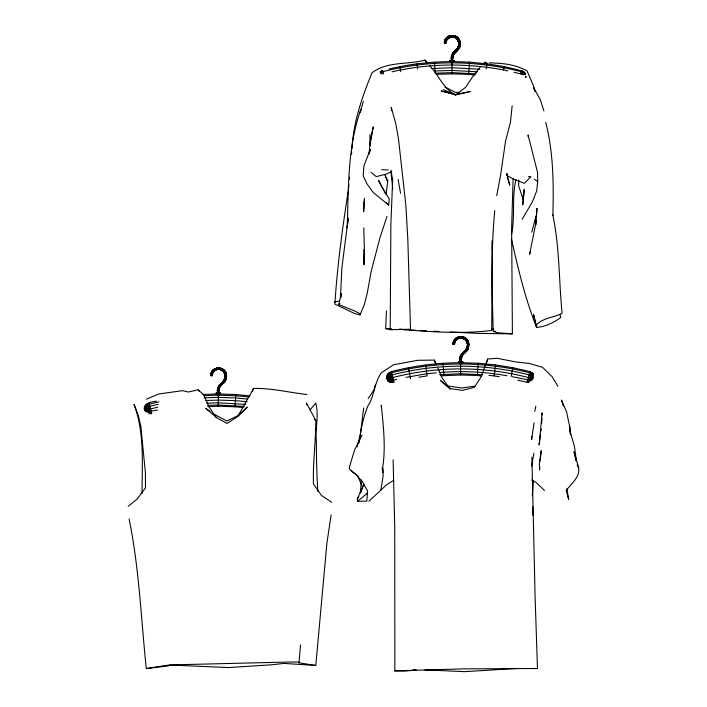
<?xml version="1.0" encoding="UTF-8"?>
<svg xmlns="http://www.w3.org/2000/svg" width="707" height="707" viewBox="0 0 707 707"><rect width="100%" height="100%" fill="white"/><g stroke="black" fill="none" stroke-linecap="round" stroke-linejoin="round"><path stroke-width="1.06" d="M391.713 110.513L391.183 107.278L395.655 123.168L398.474 138.687L405.889 205.702L407.824 239.328L410.511 329.259L390.202 329.709L390.883 223.686L392.738 178.261M492.196 250.163L492.249 240.733L491.727 330.461C461.079 334.164 430.165 331.777 399.517 329.312M217.694 390.017C219.4 384.679 227.424 382.717 225.356 375.664C227.088 365.342 209.899 365.643 210.713 375.585L212.038 375.735C211.278 364.061 229.333 367.074 226.293 377.777C226.152 384.767 215.379 385.253 217.694 392.889M369.973 134.524L369.885 145.492L369.001 154.179M459.303 45.283C457.235 50.851 449.201 53.352 451.42 60.493C450.545 52.68 463.359 49.517 458.056 40.423L459.356 39.786C457.641 36.888 453.779 35.748 450.598 36.26L446.426 40.423L445.136 39.786L448.804 36.243L454.035 35.65L456.74 37.657L459.25 41.616C461.936 49.207 450.836 50.674 451.676 57.638C453.461 52.291 460.964 50.073 459.082 43.277C460.752 32.946 443.749 33.256 444.341 43.18L445.764 43.348C444.836 33.167 460.557 33.529 460.16 43.251C461.141 49.649 454.592 52.009 451.561 56.003L451.676 60.493M460.319 361.622C458.852 354.074 470.137 352.333 467.725 344.397C469.395 334.075 452.392 334.384 452.984 344.309L454.407 344.477C453.47 334.296 469.201 334.65 468.803 344.371C470.031 351.397 461.68 353.253 460.063 358.749C459.55 351.812 470.491 350.301 467.893 342.745L464.207 337.601L462.678 336.779L459.099 336.779L455.935 338.22L453.779 340.915L455.069 341.543L454.309 344.459L454.99 339.669L457.411 337.283L458.039 338.573L454.751 341.384L453.691 344.389M216.731 368.047L220.31 368.047L221.839 368.868L225.524 374.003C227.044 381.683 215.935 384.573 219.029 392.889M445.048 43.268L446.108 40.264L449.396 37.453L448.768 36.154L445.224 39.831L444.438 43.198C444.986 30.71 464.349 35.447 459.532 47.095C455.458 50.312 451.349 54.527 452.754 60.493L453.47 52.822L454.018 51.929L458.33 49.631L459.621 47.122L458.251 46.689C459.161 43.136 458.949 38.54 455.679 36.243C458.896 37.542 460.301 42.022 459.921 45.381C458.772 52.026 448.998 54.006 452.038 62.49M462.678 336.779C468.538 337.805 471.012 346.527 466.107 350.106C463.332 352.307 459.771 354.728 459.965 358.749L461.397 358.811C460.142 353.102 466.443 351.114 467.946 346.412M306.626 404.952L306.458 402.91L315.746 420.55C315.888 441.742 312.724 462.802 313.475 483.968L321.499 495.492L331.645 502.253M390.202 329.709L391.925 329.232L385.713 328.702L386.446 310.877M513.105 178.791L511.638 227.813L512.398 333.872L477.349 333.368L450.297 331.981M531.761 436.396L531.629 439.542L534.085 422.742M541.677 423.617L541.907 418.226M542.039 414.991L542.128 412.835L539.123 445.012L540.546 434.328M217.597 392.889C215.989 387.489 220.089 385.05 223.783 382.814C225.533 378.333 226.461 371.847 221.954 368.63L218.525 367.834L215.087 368.63L211.411 372.174L212.71 372.81L216.872 368.647C224.835 366.765 228.812 376.036 224.605 382.019L223.456 381.161L225.224 377.626C228.043 367.295 210.73 365.316 210.713 375.585M455.564 36.481L459.267 39.831C462.926 47.281 453.735 49.711 452.878 56.251C448.371 54.342 460.257 51.311 458.596 46.795C462.042 38.761 452.153 32.893 446.144 38.372L444.694 43.224L444.632 41.474L447.354 37.162L452.241 35.447M460.681 363.619C459.232 358.44 462.572 354.534 466.143 351.556C467.901 347.066 468.829 340.58 464.322 337.372M211.322 375.656L212.383 372.651L215.679 369.841L215.043 368.55L212.63 370.936L211.941 375.726L212.904 371.157L215.087 368.63M445.764 43.348L446.63 38.77L448.804 36.243M360.738 111.635L360.853 109.541C347.27 147.33 348.701 188.248 347.155 227.822L347.473 225.657M243.305 407.577L234.98 406.781L235.767 394.515L219.356 393.985M436.316 74.35L451.985 73.855L468.706 74.385L469.483 62.119L486.92 63.798L504.206 66.582L522.632 70.983L524.806 72.803L525.319 74.748L523.534 72.839L520.971 71.646C475.944 59.945 428.018 59.945 383 71.646L380.437 72.839L380.145 71.778M440.788 375.815L460.628 374.975L477.34 375.514L478.126 363.248L495.563 364.927L512.849 367.711L529.923 371.599L533.449 373.932L531.593 380.622L512.186 376.663M539.777 466.965L539.582 470.022L539.406 463.005L541.244 450.615L540.175 460.849M455.997 338.291C460.487 335.224 466.85 337.425 468.502 342.603L468.175 348.224L461.123 354.605L460.319 358.767L460.204 357.123C462.846 353.739 467.795 351.688 467.239 346.306C469.704 338.68 459.948 334.305 454.787 339.501L453.072 344.318C452.975 339.952 456.749 336.806 460.884 336.567M535.933 224.826L536.295 219.488M536.436 217.349L536.984 208.318L535.667 224.084L529.561 254.414L530.489 251.498M144.219 409.114C144.007 402.787 151.864 401.894 156.433 401.161M386.579 377.847L387.807 373.932L391.333 371.599C413.613 365.917 436.537 362.859 459.532 362.718M221.839 368.868C232.85 375.47 221.052 381.462 219.064 388.629L217.747 388.373L219.479 384.97L220.231 384.255L221.194 385.315L225.312 380.914L226.134 373.862C224.384 367.331 214.398 366.032 211.499 372.218L215.202 368.868M386.941 216.448L379.889 238.02L371.078 271.797L367.207 293.396L364.397 304.487L360.004 314.854L354.799 313.625L334.871 304.125C337.248 266.451 342.347 228.759 348.171 191.429M340.924 297.691L341.234 293.705L338.812 304.576L354.101 310.727L359.395 313.36L360.004 314.854M494.759 210.589C490.941 250.746 491.975 291.143 493.256 331.397L497.657 332.758L512.398 333.872M360.393 492.806L361.445 480.018M518.982 180.17L518.549 185.526L523.313 200.028L522.703 204.995L524.214 189.423L523.313 200.028L522.579 195.989M331.132 514.952L326.89 543.232L315.79 665.464L298.999 662.83L300.555 644.925M225.577 377.679C223.262 382.593 217.217 386.261 218.931 392.889M461.397 358.811L462.838 353.253L466.894 350.699L468.175 348.224C467.548 353.261 460.725 352.192 460.107 357.106L461.521 357.38L463.969 351.909L467.592 349.603L468.264 348.251L466.894 347.809C469.103 343.575 466.355 339.36 462.537 337.389L457.721 337.928L454.99 339.669L453.867 340.951L453.337 344.353L453.275 342.603L454.097 341.066L457.447 337.372M348.392 190.36L348.922 184.863M349.452 179.375L349.665 177.183M157.82 407.144L144.59 410.431L145.439 405.199L147.295 411.889L157.405 410.042M317.823 491.277C316.763 474.68 316.4 457.915 316.374 441.195C315.039 428.469 319.175 415.636 315.79 403.149L310.143 409.813M369.637 152.447L370.274 149.522L363.849 166.039L363.221 175.866L366.88 183.67L373.261 192.551L388.664 205.074L389.265 198.861L381.674 186.966L378.616 180.479L386.084 194.337L387.772 181.063L385.174 175.645M533.122 378.828L528.368 377.538C484.154 366.049 437.094 366.049 392.88 377.538L386.959 379.164L387.807 373.932L390.123 382.275L394.135 382.31L391.333 371.599M528.262 137.087L528.067 134.931L537.559 172.535L537.682 181.558L536.763 190.704L532.521 201.53L522.146 219.356M533.476 480.822L532.265 495.687M351.467 154.135L351.688 152.032M352.024 148.885C353.306 122.338 361.993 97.168 372.015 72.812C387.224 61.102 407.647 64.876 425.119 60.086L427.691 63.259M347.703 223.509L348.268 218.118L341.835 268.183L340.509 297.603M512.168 105.714L510.41 122.426L505.576 140.967L500.388 176.432L496.694 195.715M225.091 375.673L224.34 372.81L225.63 372.174L223.023 370.044L218.525 368.462C214.99 369.125 211.587 371.82 211.685 375.7L212.621 372.766L215.361 369.195L220.169 368.647L225.303 372.333L226.337 375.638M211.941 375.726L213.399 371.546L216.952 369.001L221.521 369.514L224.658 372.651L225.719 375.656M454.018 51.929L452.568 53.529L452.038 57.656C450.748 52.548 456.28 51.213 458.949 48.474C461.494 43.357 459.197 38.134 453.894 36.26L449.086 36.799L447.116 39.159L445.41 43.304L446.347 38.54L448.927 36.481M457.562 337.601L455.273 339.89L454.044 344.433L454.981 341.499L457.721 337.928M359.244 442.697C360.57 430.156 363.115 417.713 367.879 406.012C374.639 395.752 374.091 382.885 381.373 372.81L393.569 364.759L417.722 360.296L434.337 360.102L436.113 364.114M486.248 68.986L486.92 63.798M488.917 375.399L494.149 375.903L495.563 364.927M540.97 431.12L541.253 428.981M387.401 379.032L388.788 372.907L391.413 382.531L392.88 377.538M363.672 407.957L360.384 434.505L357.062 446.921M451.322 57.621L452.657 57.682L453.602 54.218M461.521 357.38L461.397 361.622M531.646 466.046L533.918 453.099M511.594 234.132C515.253 216.192 511.665 197.359 516.013 179.481M507.767 70.894L503.552 69.931L504.206 66.582M511.152 376.424L512.849 367.711M534.775 411.394L535.818 406.233M221.68 369.195C226.408 372.695 225.63 378.934 223.067 383.494C218.445 384.184 216.978 388.717 217.959 392.889M451.967 54.642L451.561 56.003C452.135 52.345 456.536 51.213 458.083 48.023C460.575 43.012 457.88 36.967 452.241 36.075L447.743 37.657L445.224 39.831M158.262 404.245L148.479 406.587L147.295 411.889L145.368 411.439L147.613 403.379L150.405 413.807L151.766 413.577L148.965 402.857M517.904 380.216L528.483 382.54L533.591 377.193L529.057 374.896C484.392 363.292 436.855 363.292 392.191 374.896L390.838 375.32L388.956 381.789L387.993 381.091L386.676 376.469M149.831 406.163L148.523 411.889M392.191 374.896L390.123 382.275L388.956 381.789L387.091 375.143L386.959 379.164M467.592 349.603L468.706 344.38L467.91 340.951L464.366 337.283L463.73 338.573L466.01 340.279L468.078 344.389M225.224 377.626C224.994 382.584 219.046 384.016 217.836 388.39M464.207 337.601C467.38 337.725 470.623 346.457 467.239 346.306L464.808 352.82L461.203 354.658L460.681 358.776L460.849 355.868L461.918 353.774L466.894 350.699M454.097 341.066L459.241 337.389L464.048 337.928C472.082 344.185 464.446 351.874 460.204 357.123M150.52 408.805L149.044 413.798L146.42 404.165L145.041 410.299L144.308 407.736M213.629 369.558L212.418 370.768L210.969 375.611L210.907 373.862C212.038 369.991 216.377 368.647 220.01 369.354L220.337 367.949M445.242 41.616L445.781 40.105L448.141 38.143L450.677 36.614L453.726 36.958L454.053 35.562M462.696 336.682L462.369 338.087L467.354 341.225M382.222 470.111C386.128 448.777 383.397 426.675 381.312 405.199L381.32 407.223M486.902 361.94L487.662 359.006L496.977 358.263L515.43 361.86L529.26 363.478L542.605 367.34L552.264 376.875L557.947 386.322M368.948 501.183L380.834 490.198L383.194 475.564L382.734 468.14L382.885 472.656M523.825 71.778L523.021 74.748L524.806 72.803L523.534 72.839L521.775 74.2L520.423 73.767L521.28 70.47M531.788 232.179L535.994 216.086M527.122 382.31L529.923 371.599M375.284 384.988L373.968 389.999L368.135 398.598M158.836 401.859L147.922 404.519L146.225 411.739L144.723 406.41L144.59 410.431M381.188 73.873L381.647 72.132M529.729 377.9L533.193 374.851L529.614 372.775C484.587 361.074 436.661 361.074 391.634 372.775L390.291 373.261L387.993 381.091M521.775 74.2L522.632 70.983M528.483 382.54L531.266 372.112M219.064 388.629L218.675 392.889M530.365 380.622L532.468 372.907M218.313 393.286L216.351 393.286L220.575 393.286L216.05 393.286L216.466 392.889M453.885 60.493L450.076 60.899L454.301 60.899L449.776 60.899L450.191 60.493M462.528 361.622L458.719 362.019L462.944 362.019L458.419 362.019L458.834 361.622M445.41 43.304L447.116 39.159L452.241 36.428L456.519 37.931L458.71 40.105M526.035 76.727L525.822 77.452L525.531 76.771L525.955 76.983M452.392 60.493L452.171 56.118L452.78 53.679L456.165 51.699L458.693 45.195M461.035 361.622C460.089 355.515 466.205 351.874 467.327 346.324M225.807 379.482L222.219 382.602L219.488 387.542L218.931 390.07C216.669 383.874 224.349 383.848 225.895 379.518L224.526 379.076L224.87 377.573L226.293 377.777M360.022 112.457L363.38 101.49M211.517 374.003L212.904 371.157L215.361 369.195M446.426 40.423L445.666 43.339C444.95 38.797 449.793 36.039 453.814 36.614L457.579 38.991L459.082 43.277M453.885 342.745L456.386 338.777L460.884 337.195L465.383 338.777L467.91 340.951L466.7 341.543L464.994 339.263L462.449 337.734L457.88 338.255L455.759 340.279L454.309 344.459C453.876 340.474 457.323 338.043 460.884 337.557L465.162 339.06L467.672 341.066M360.676 492.876L363.61 484.931M457.57 50.497L456.536 49.508L455.935 50.206L452.392 57.674L453.081 53.873L457.756 49.198L458.94 46.909M466.965 350.752L465.816 349.894L464.579 351.335L461.848 356.275L461.3 358.811L461.424 354.799L464.181 353.394L467.592 346.359M487.662 359.006L481.087 376.893L474.344 387.356L462.263 390.361L449.767 388.532L442.361 378.333L437.854 368.055M458.949 45.23L454.857 52.848L454.265 53.546L453.205 52.583M225.215 379.297C223.801 383.609 218.26 385.103 217.959 390.025C217.323 386.11 220.478 383.768 223.783 382.814M225.56 379.403C224.375 383.318 219.939 384.776 218.454 388.505L218.26 406.242L207.814 406.578M458.251 46.689L455.538 52.265M459.276 47.016L458.039 49.41L454.654 51.266L455.6 52.336M459.532 47.095L458.949 48.474L457.765 47.855L458.596 45.186L460.018 45.389M466.894 347.809L466.408 348.975L467.681 349.647M467.583 348.03C466.558 352.369 459.85 353.756 461.035 358.794C460.681 353.809 466.797 352.501 467.919 348.144M362.064 434.929L354.499 450.279L349.302 467.46L349.656 469.307L355.418 474.141L362.47 481.679L367.516 490.967L366.853 501.077L357.459 501.387L357.309 499.107L363.734 483.995M252.319 391.413L253.672 388.435C271.559 388.01 289.11 392.526 306.909 394.506M380.437 72.839L381.338 70.983L382.69 70.47L383.548 73.767M445.454 39.946C447.549 35.35 453.867 38.638 455.679 36.243M217.394 392.889L217.182 394.877M450.907 62.49L451.11 60.493M459.753 361.622L459.55 363.619M483.968 64.178L485.002 62.269L486.796 62.843M211.87 374.091L214.477 370.601L218.525 368.824L222.793 370.327L224.985 372.492M445.587 41.695L447.195 39.221L446.073 38.319M454.23 342.824L456.775 339.263L459.32 337.734C463.73 337 467.124 340.155 467.725 344.397M222.449 384.087L224.967 377.591L221.812 384.652L219.064 386.066L218.49 387.127L218.313 390.043L219.152 387.401L223.456 381.161M357.309 499.107L358.803 496.491M253.672 388.435L237.632 416.582L227.062 423.44L216.156 417.519L209.016 406.87L203.704 394.709L198.154 389.849L188.283 392.023L182.521 390.671L158.96 393.94L146.269 399.19M445.781 40.105L449.086 36.799M219.957 386.667L218.675 390.061L218.843 385.925L219.55 385.041L220.54 385.942L219.957 386.667L218.763 385.872M453.956 51.858L454.919 52.919L452.524 56.189L452.754 57.682M480.026 67.342L472.188 77.363L465.701 87.244L455.662 95.021C443.28 88.799 438.8 75.225 429.626 65.645M457.19 37.091L456.289 38.213L459.435 43.268M212.056 372.492L217.014 369.257L221.371 369.841L221.998 368.55L223.474 369.478L222.572 370.601L224.419 372.766L225.356 375.664M465.833 338.22L464.932 339.342L462.396 337.99L459.4 338.087L456.837 339.342L455.935 338.22M529.039 380.472L532.733 376.504M450.076 60.899L450.907 60.899M216.351 393.286L220.575 393.286M458.719 362.019L462.944 362.019M338.812 304.576L339.952 303.312M225.224 380.87L220.929 383.654L221.874 384.732M483.579 63.718L485.002 62.269M211.738 372.333L215.635 369.752L220.089 369.001L223.854 371.387L224.994 375.673L226.434 375.638M530.913 176.777L524.4 183.307L514.422 179.578L506.61 175.345L506.892 173.489L509.818 185.225L507.246 177.316M237.835 416.476L247.256 407.099L238.003 415.654L226.885 421.054L213.311 413.842M454.424 341.225L459.382 337.99L463.73 338.573M560.041 314.871L560.784 317.478C553.846 322.631 545.283 326.784 536.613 327.394L536.127 325.273C542.684 317.62 553.837 317.726 562.118 313.334C558.795 280.476 559.741 247.185 552.741 214.769L552.856 215.608C553.731 184.465 553.501 152.765 545.742 122.408M221.132 385.244L219.391 387.507L219.029 390.078L217.597 390.017M457.5 50.427L453.275 52.645M380.834 490.198L386.649 484.675L393.605 480.336M454.301 60.899L453.169 60.899L453.169 62.49M357.459 501.387L367.596 492.947M220.01 369.354L223.651 371.546L224.693 370.707M458.419 38.319L457.296 39.221L455.087 37.453M467.062 339.44L465.94 340.341L467.46 344.406M128.197 506.247L136.919 499.381L145.474 487.91L145.403 472.912L140.843 426.25L138.192 415.256L134.012 404.289C144.723 432.578 142.01 463.907 142.072 493.557M530.409 375.32L532.177 373.959L533.449 373.932M222.219 382.602L221.538 383.106L222.511 384.157M220.231 384.255L220.999 383.724M449.776 60.899L450.439 60.493M216.05 393.286L216.713 392.889M458.419 362.019L459.082 361.622M147.922 404.519L144.926 407.135L144.422 409.839L146.155 407.771L148.479 406.587M390.291 373.261L387.295 375.877L386.791 378.581L388.514 376.504L390.838 375.32M391.828 171.448L386.429 174.063L376.283 176.617L371.034 172.287M393.127 459.771L394.753 527.387L394.851 670.855L464.154 668.866L537.47 668.53L535.084 596.584L531.911 457.208M458.039 338.573L460.884 337.919L460.884 336.479M334.605 302.075L339.369 300.952M224.826 374.171L226.231 373.844M460.16 43.251L458.719 43.286L458.551 41.784L459.948 41.457M468.591 342.577L467.186 342.904L467.362 344.406L468.803 344.371M455.608 94.879L470.235 91.539L455.759 94.508L441.212 90.947L455.608 94.879L443.227 89.603M389.089 69.012C409.3 64.054 430.103 61.827 450.889 61.597M391.978 71.849C428.486 63.303 466.761 62.985 503.552 69.931M396.671 379.482L390.891 380.622L387.728 380.18L389.981 372.112L392.765 382.54M405.968 377.37L426.825 373.729L436.316 372.819M418.809 377.246L427.108 375.903L425.694 364.927M474.689 386.155L461.538 387.993L448.468 386.049M129.063 518.956C139.288 568.189 140.993 618.66 146.314 668.548L168.354 665.906L169.291 665.004L228.856 667.558L270.984 664.845L283.975 663.422L315.79 665.464M223.571 371.608L220.027 369.257L217.04 369.354L216.704 367.949M146.314 668.548L166.18 665.384L176.715 664.748L286.618 662.088L298.601 662.026L298.999 662.83M431.677 68.561L451.985 67.704L479.744 69.277M439.471 372.518C461.98 370.627 484.746 371.758 506.972 375.753M439.648 374.701L460.628 373.764L482.651 374.798M493.256 331.397L495.36 331.247M516.676 668.469L464.746 671.65L424.898 669.9M435.052 70.983L451.985 70.444L477.349 71.796M202.944 394.444L217.164 393.985M204.102 395.62L218.26 395.169L235.687 395.726L248.705 396.981M204.217 397.811L218.26 397.361L235.546 397.917L247.379 399.057M205.428 400.507L218.26 400.1L235.369 400.648L247.088 401.77M206.621 403.202L218.26 402.831L245.736 404.386M207.761 405.358L218.26 405.023L244.463 406.463M537.47 668.53L532.362 668.433M489.456 62.843C502.412 63.215 515.677 64.355 527.13 71.036L533.334 85.6L535.111 91.724M491.798 329.17L493.857 329.232M453.081 61.597L469.483 62.119M461.724 362.718L478.126 363.248M218.26 406.242L234.98 406.781M381.718 169.715L388.125 169.927M385.713 328.702L391.033 328.879M438.95 331.486L433.745 331.238M426.436 330.867L420.082 330.531M459.303 92.458L455.078 92.228L444.959 86.996M413.171 669.865L416.246 670.033L405.456 671.031L394.851 670.855M409.353 329.93L415.796 330.293M528.438 176.626L530.082 176.723M399.57 329.206L406.092 329.692M476.094 73.873L451.985 72.635L435.194 73.174L434.478 62.119M468.706 74.385L474.945 74.986M477.34 375.514L481.502 375.912M235.767 394.515L249.925 395.876M494.149 375.903L499.328 376.743M514.095 72.326L520.423 73.767M444.535 41.457L445.94 41.784M453.178 342.577L454.583 342.904M210.819 373.844L212.215 374.171M453.726 36.958L457.367 39.159L458.816 43.277M524.55 73.722L525.522 74.014M452.038 60.493L453.169 60.899L452.957 60.493M464.048 337.928L466.982 339.501L467.91 340.951M220.16 392.889L219.241 392.889L219.444 394.877M451.879 54.598L453.205 55.155M460.522 355.727L461.848 356.275M218.154 386.994L219.488 387.542M225.312 380.914L224.039 380.242L222.811 381.895L223.854 382.885M531.699 479.947L536.065 482.43L544.487 490.499M452.489 53.476L453.682 54.271M461.123 354.605L462.325 355.4M534.298 179.163L537.682 181.558M209.961 411.421L205.781 408.39L216.112 417.059M351.114 470.791L357.804 475.784L361.56 485.188M457.182 48.765L458.33 49.631M454.716 339.44L455.838 340.341M212.347 370.707L213.47 371.608M450.412 388.912L440.399 380.419L450.147 388.762M314.217 419.207L315.746 420.55M461.918 353.774L462.908 354.675M465.179 350.628L466.213 351.618M457.137 37.162L458.348 38.372M223.412 369.558L225.303 372.333M455.405 36.799L458.551 41.784M455.874 50.135L456.863 51.178M464.517 351.264L465.498 352.307M222.148 382.531L223.138 383.565M386.429 202.706L388.664 205.074M456.236 51.761L455.264 50.71M463.907 351.839L464.879 352.89M462.599 352.987L463.562 354.048M223.474 369.478L224.623 370.768M463.297 352.386L464.243 353.465M386.393 179.498L387.772 181.063L385.094 175.654M447.292 37.091L448.194 38.213L450.739 36.87L455.246 37.126L458.136 38.54L459.029 39.946M213.576 369.478L214.477 370.601M198.154 389.849L199.383 391.386M425.119 60.086L427.143 63.559M223.651 371.546L224.994 375.673M461.6 361.622L461.812 363.619M577.142 464.693C583.125 474.574 571.512 483.341 566.192 490.455L568.693 499.54L566.934 488.67M434.337 360.102L436.192 364.706M543.895 110.875L540.298 99.731L533.679 87.686L534.315 89.718M563.32 406.057L561.491 400.047L566.599 411.951L569.639 426.418L570.381 434.734M578.759 468.069L574.031 451.791L576.064 460.831M381.338 70.983L382.195 74.2M536.127 325.273L533.591 314.633L536.613 327.394C525.195 298.946 518.266 269.022 511.479 239.222M450.43 35.562L450.757 36.958L452.241 36.791L452.241 35.35M459.073 336.682L459.4 338.087M399.764 66.582L400.763 71.725M408.407 367.711L410.52 378.581M398.121 179.498L400.551 193.241M391.095 170.201L392.5 180.223M576.32 460.628L574.499 446.683L569.992 430.828L569.639 426.418L569.762 431.659M417.05 63.798L417.722 68.986M382.266 467.362L382.637 470.544M392.756 188.796L390.9 171.439M363.787 249.668L363.911 264.718L364.45 252.496L363.822 227.875M443.121 363.248L443.908 375.514M532.725 506.566L532.831 515.27M460.628 362.682L460.628 374.975M459.965 358.749L460.063 361.622M451.985 61.562L451.985 73.855M218.525 367.737L218.525 369.178M364.034 202.432L363.663 211.738L364.503 198.676L364.034 202.432M370.875 137.794L369.885 145.492L373.269 126.792L370.875 137.794"/></g></svg>
